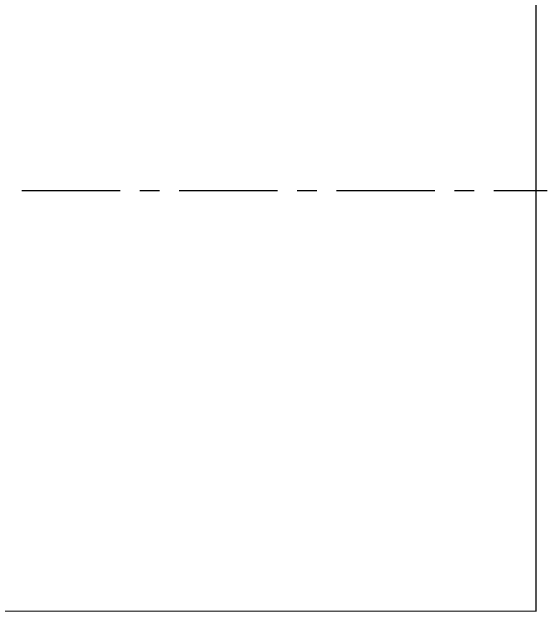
# Model space of a CAD drawing. Extents: x 18 to 189, y 50 to 250.
# Drawn here: x 125.6 to 189.3, y 50.1 to 121.5 of the extents above; entities that cross this region are included whole.
import ezdxf

# ---------------------------------------------------------------- set-up
doc = ezdxf.new("R2010")
doc.units = 0
doc.layers.add('CUT', color=7, linetype='CONTINUOUS')
doc.layers.add('FOLD', color=1, linetype='CONTINUOUS')

msp = doc.modelspace()

# ---------------------------------------------------------------- linework, layer by layer
at = {"layer": 'CUT'}
msp.add_lwpolyline([(57.1769, 50.1454), (188.0612, 50.1252), (188.0611, 137.0846)], dxfattribs=at)
at = {"layer": 'FOLD'}
for points in [[(126.7621, 100.2437), (138.4775, 100.2437)], [(140.8207, 100.2437), (143.1638, 100.2437)], [(145.507, 100.2437), (157.2224, 100.2437)], [(159.5655, 100.2437), (161.9087, 100.2437)], [(164.2518, 100.2437), (175.9672, 100.2437)], [(178.3104, 100.2437), (180.6535, 100.2437)], [(182.9961, 100.2437), (189.3461, 100.2437)]]:
    msp.add_lwpolyline(points, dxfattribs=at)

doc.saveas('drawing.dxf')
